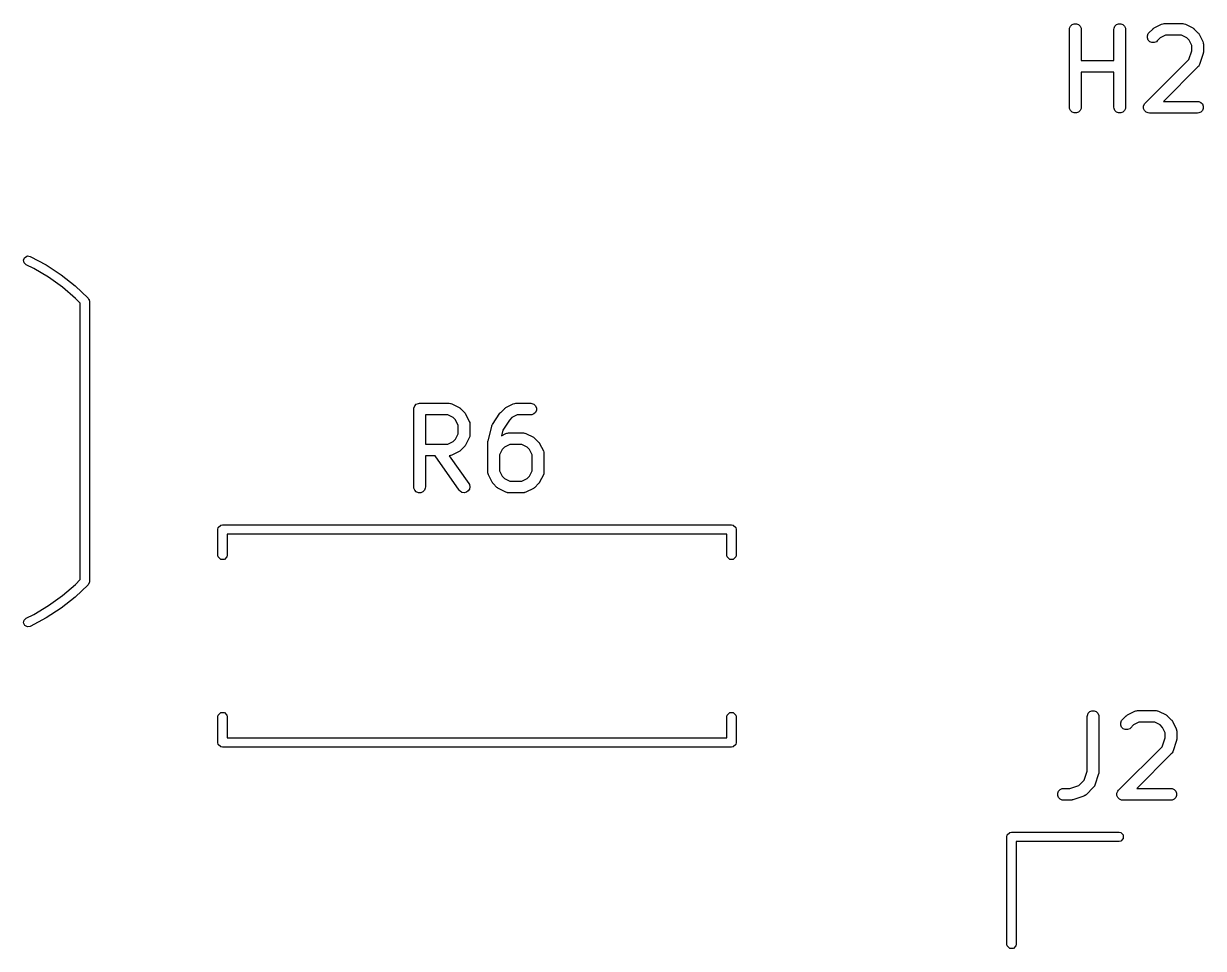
# Model space of a CAD drawing. Header units: inches. Extents: x 4.16 to 5.59, y -4.16 to -3.08.
# Drawn here: x 4.977 to 5.574, y -3.544 to -3.076 of the extents above; entities that cross this region are included whole.
import ezdxf

# ---------------------------------------------------------------- set-up
doc = ezdxf.new("R2010")
doc.units = ezdxf.units.IN
doc.header["$MEASUREMENT"] = 0
doc.layers.add('F.Silkscreen', color=41, linetype='CONTINUOUS', true_color=0xf2eda1)

msp = doc.modelspace()

# ---------------------------------------------------------------- linework, layer by layer
at = {"layer": 'F.Silkscreen', "linetype": 'CONTINUOUS'}
for p, q in [((5.50642, -3.07893), (5.50648, -3.07835)), ((5.50642, -3.1183), (5.50642, -3.07893)), ((5.50648, -3.07835), (5.50692, -3.07729)), ((5.50692, -3.07729), (5.50773, -3.07647)), ((5.50773, -3.07647), (5.5088, -3.07603)), ((5.5088, -3.07603), (5.50995, -3.07603)), ((5.50995, -3.07603), (5.51101, -3.07647)), ((5.51101, -3.07647), (5.51183, -3.07729)), ((5.51183, -3.07729), (5.51227, -3.07835)), ((5.51227, -3.07835), (5.51233, -3.07893)), ((5.51233, -3.07893), (5.51233, -3.09472)), ((5.52892, -3.07893), (5.52897, -3.07835)), ((5.52892, -3.09472), (5.52892, -3.07893)), ((5.52897, -3.07835), (5.52942, -3.07729)), ((5.52942, -3.07729), (5.53023, -3.07647)), ((5.53023, -3.07647), (5.53129, -3.07603)), ((5.53129, -3.07603), (5.53245, -3.07603)), ((5.53245, -3.07603), (5.53351, -3.07647)), ((5.53351, -3.07647), (5.53433, -3.07729)), ((5.53433, -3.07729), (5.53477, -3.07835)), ((5.53477, -3.07835), (5.53482, -3.07893)), ((5.53482, -3.07893), (5.53482, -3.1183)), ((5.54666, -3.08059), (5.54853, -3.07872)), ((5.54853, -3.07872), (5.54876, -3.07853)), ((5.54876, -3.07853), (5.54881, -3.07847)), ((5.54881, -3.07847), (5.5489, -3.07842)), ((5.5489, -3.07842), (5.54898, -3.07835)), ((5.54898, -3.07835), (5.54905, -3.07832)), ((5.54905, -3.07832), (5.5493, -3.07816)), ((5.5493, -3.07816), (5.55305, -3.07629)), ((5.55305, -3.07629), (5.55359, -3.07608)), ((5.55359, -3.07608), (5.55369, -3.07607)), ((5.55369, -3.07607), (5.55379, -3.07603)), ((5.55379, -3.07603), (5.55437, -3.07598)), ((5.55437, -3.07598), (5.56374, -3.07598)), ((5.56374, -3.07598), (5.56432, -3.07603)), ((5.56432, -3.07603), (5.56442, -3.07607)), ((5.56442, -3.07607), (5.56452, -3.07608)), ((5.56452, -3.07608), (5.56506, -3.07629)), ((5.56506, -3.07629), (5.56881, -3.07816)), ((5.56881, -3.07816), (5.56906, -3.07832)), ((5.56906, -3.07832), (5.56913, -3.07835)), ((5.56913, -3.07835), (5.56921, -3.07842)), ((5.56921, -3.07842), (5.5693, -3.07847)), ((5.5693, -3.07847), (5.56935, -3.07853)), ((5.56935, -3.07853), (5.56958, -3.07872)), ((5.56958, -3.07872), (5.57145, -3.08059)), ((5.54585, -3.0821), (5.54629, -3.08104)), ((5.54585, -3.08326), (5.54585, -3.0821)), ((5.54629, -3.08432), (5.54585, -3.08326)), ((5.54629, -3.08104), (5.54666, -3.08059)), ((5.5471, -3.08513), (5.54629, -3.08432)), ((5.54817, -3.08558), (5.5471, -3.08513)), ((5.54932, -3.08558), (5.54817, -3.08558)), ((5.55038, -3.08513), (5.54932, -3.08558)), ((5.55083, -3.08477), (5.55038, -3.08513)), ((5.55237, -3.08323), (5.55083, -3.08477)), ((5.55507, -3.08188), (5.55237, -3.08323)), ((5.56304, -3.08188), (5.55507, -3.08188)), ((5.56574, -3.08323), (5.56304, -3.08188)), ((5.56694, -3.08443), (5.56574, -3.08323)), ((5.56829, -3.08713), (5.56694, -3.08443)), ((5.57145, -3.08059), (5.57164, -3.08082)), ((5.57164, -3.08082), (5.5717, -3.08087)), ((5.5717, -3.08087), (5.57175, -3.08096)), ((5.57175, -3.08096), (5.57182, -3.08104)), ((5.57182, -3.08104), (5.57185, -3.08111)), ((5.57185, -3.08111), (5.57201, -3.08136)), ((5.57201, -3.08136), (5.57388, -3.08511)), ((5.57388, -3.08511), (5.57409, -3.08565)), ((5.57409, -3.08565), (5.5741, -3.08575)), ((5.5741, -3.08575), (5.57414, -3.08585)), ((5.57414, -3.08585), (5.57419, -3.08643)), ((5.56679, -3.09421), (5.56829, -3.0897)), ((5.56829, -3.0897), (5.56829, -3.08713)), ((5.57404, -3.09111), (5.57217, -3.09674)), ((5.57411, -3.09083), (5.57404, -3.09111)), ((5.57414, -3.09075), (5.57411, -3.09083)), ((5.57415, -3.09065), (5.57414, -3.09075)), ((5.57417, -3.09055), (5.57415, -3.09065)), ((5.57419, -3.09018), (5.57417, -3.09047)), ((5.57417, -3.09047), (5.57417, -3.09055)), ((5.57419, -3.08643), (5.57419, -3.09018)), ((5.51233, -3.09472), (5.52892, -3.09472)), ((5.54478, -3.11621), (5.56679, -3.09421)), ((5.57145, -3.09789), (5.554, -3.11535)), ((5.57182, -3.09744), (5.57145, -3.09789)), ((5.57186, -3.09735), (5.57182, -3.09744)), ((5.57193, -3.09727), (5.57186, -3.09735)), ((5.57217, -3.09674), (5.57193, -3.09727)), ((5.52892, -3.10063), (5.51233, -3.10063)), ((5.51233, -3.10063), (5.51233, -3.1183)), ((5.52892, -3.1183), (5.52892, -3.10063)), ((5.554, -3.11535), (5.57124, -3.11535)), ((5.57124, -3.11535), (5.57182, -3.1154)), ((5.57182, -3.1154), (5.57288, -3.11584)), ((5.50648, -3.11888), (5.50642, -3.1183)), ((5.50692, -3.11994), (5.50648, -3.11888)), ((5.50773, -3.12076), (5.50692, -3.11994)), ((5.5088, -3.1212), (5.50773, -3.12076)), ((5.50995, -3.1212), (5.5088, -3.1212)), ((5.51101, -3.12076), (5.50995, -3.1212)), ((5.51183, -3.11994), (5.51101, -3.12076)), ((5.51227, -3.11888), (5.51183, -3.11994)), ((5.51233, -3.1183), (5.51227, -3.11888)), ((5.52897, -3.11888), (5.52892, -3.1183)), ((5.52942, -3.11994), (5.52897, -3.11888)), ((5.53023, -3.12076), (5.52942, -3.11994)), ((5.53129, -3.1212), (5.53023, -3.12076)), ((5.53245, -3.1212), (5.53129, -3.1212)), ((5.53351, -3.12076), (5.53245, -3.1212)), ((5.53433, -3.11994), (5.53351, -3.12076)), ((5.53477, -3.11888), (5.53433, -3.11994)), ((5.53482, -3.1183), (5.53477, -3.11888)), ((5.54397, -3.11772), (5.54441, -3.11666)), ((5.54397, -3.11888), (5.54397, -3.11772)), ((5.54441, -3.11994), (5.54397, -3.11888)), ((5.54441, -3.11666), (5.54478, -3.11621)), ((5.54523, -3.12076), (5.54441, -3.11994)), ((5.54629, -3.1212), (5.54523, -3.12076)), ((5.54687, -3.12125), (5.54629, -3.1212)), ((5.57124, -3.12125), (5.54687, -3.12125)), ((5.57182, -3.1212), (5.57124, -3.12125)), ((5.57288, -3.12076), (5.57182, -3.1212)), ((5.57288, -3.11584), (5.5737, -3.11666)), ((5.5737, -3.11994), (5.57288, -3.12076)), ((5.5737, -3.11666), (5.57414, -3.11772)), ((5.57414, -3.11888), (5.5737, -3.11994)), ((5.57414, -3.11772), (5.57414, -3.11888)), ((4.9773, -3.19558), (4.97793, -3.19426)), ((4.97756, -3.19702), (4.9773, -3.19558)), ((4.97861, -3.19803), (4.97756, -3.19702)), ((4.97793, -3.19426), (4.97922, -3.19357)), ((4.98251, -3.19991), (4.97861, -3.19803)), ((4.97922, -3.19357), (4.98067, -3.19377)), ((4.98067, -3.19377), (4.98865, -3.19807)), ((4.98865, -3.19807), (4.99624, -3.20305)), ((4.98996, -3.20435), (4.98251, -3.19991)), ((4.99699, -3.20941), (4.98996, -3.20435)), ((4.99624, -3.20305), (5.00336, -3.20867)), ((5.00355, -3.21508), (4.99699, -3.20941)), ((5.00336, -3.20867), (5.00996, -3.21489)), ((5.00591, -3.21749), (5.00355, -3.21508)), ((5.00996, -3.21489), (5.01021, -3.21539)), ((5.01021, -3.21539), (5.01045, -3.21563)), ((5.01045, -3.21563), (5.01053, -3.21605)), ((5.01053, -3.21605), (5.01061, -3.2162)), ((5.01061, -3.2162), (5.01059, -3.21631)), ((5.01059, -3.21631), (5.01063, -3.21654)), ((5.01063, -3.21654), (5.01063, -3.35827)), ((5.00591, -3.35731), (5.00591, -3.21749)), ((5.17468, -3.27106), (5.17474, -3.27048)), ((5.17474, -3.27048), (5.17518, -3.26942)), ((5.17518, -3.26942), (5.17599, -3.2686)), ((5.17599, -3.2686), (5.17706, -3.26816)), ((5.17706, -3.26816), (5.17763, -3.2681)), ((5.17763, -3.2681), (5.19263, -3.2681)), ((5.19263, -3.2681), (5.19321, -3.26816)), ((5.19321, -3.26816), (5.19331, -3.2682)), ((5.19331, -3.2682), (5.19341, -3.26821)), ((5.19341, -3.26821), (5.19395, -3.26841)), ((5.19395, -3.26841), (5.1977, -3.27029)), ((5.1977, -3.27029), (5.19795, -3.27045)), ((5.19795, -3.27045), (5.19802, -3.27048)), ((5.19802, -3.27048), (5.1981, -3.27054)), ((5.1981, -3.27054), (5.19819, -3.2706)), ((5.19819, -3.2706), (5.19824, -3.27066)), ((5.19824, -3.27066), (5.19847, -3.27084)), ((5.19847, -3.27084), (5.20034, -3.27272)), ((5.21867, -3.27272), (5.22054, -3.27084)), ((5.22054, -3.27084), (5.22077, -3.27066)), ((5.22077, -3.27066), (5.22082, -3.2706)), ((5.22082, -3.2706), (5.22091, -3.27054)), ((5.22091, -3.27054), (5.22099, -3.27048)), ((5.22099, -3.27048), (5.22106, -3.27045)), ((5.22106, -3.27045), (5.22131, -3.27029)), ((5.22131, -3.27029), (5.22506, -3.26841)), ((5.22506, -3.26841), (5.2256, -3.26821)), ((5.2256, -3.26821), (5.2257, -3.2682)), ((5.2257, -3.2682), (5.2258, -3.26816)), ((5.2258, -3.26816), (5.22638, -3.2681)), ((5.22638, -3.2681), (5.23388, -3.2681)), ((5.23388, -3.2681), (5.23445, -3.26816)), ((5.23445, -3.26816), (5.23552, -3.2686)), ((5.23552, -3.2686), (5.23633, -3.26942)), ((5.23633, -3.26942), (5.23677, -3.27048)), ((5.23677, -3.27048), (5.23677, -3.27163)), ((5.17468, -3.31043), (5.17468, -3.27106)), ((5.19194, -3.27401), (5.18059, -3.27401)), ((5.18059, -3.27401), (5.18059, -3.28873)), ((5.19463, -3.27536), (5.19194, -3.27401)), ((5.19583, -3.27655), (5.19463, -3.27536)), ((5.19718, -3.27925), (5.19583, -3.27655)), ((5.20034, -3.27272), (5.20053, -3.27294)), ((5.20053, -3.27294), (5.20059, -3.27299)), ((5.20059, -3.27299), (5.20065, -3.27308)), ((5.20065, -3.27308), (5.20071, -3.27316)), ((5.20071, -3.27316), (5.20074, -3.27324)), ((5.20074, -3.27324), (5.2009, -3.27348)), ((5.2009, -3.27348), (5.20277, -3.27723)), ((5.21455, -3.27879), (5.2183, -3.27317)), ((5.2183, -3.27316), (5.21848, -3.27295)), ((5.2183, -3.27317), (5.2183, -3.27316)), ((5.2183, -3.27317), (5.2183, -3.27317)), ((5.21848, -3.27295), (5.21866, -3.27272)), ((5.21866, -3.27272), (5.21866, -3.27272)), ((5.21866, -3.27272), (5.21867, -3.27272)), ((5.22305, -3.27669), (5.21974, -3.28164)), ((5.22438, -3.27536), (5.22305, -3.27669)), ((5.22708, -3.27401), (5.22438, -3.27536)), ((5.23388, -3.27401), (5.22708, -3.27401)), ((5.23445, -3.27395), (5.23388, -3.27401)), ((5.23552, -3.27351), (5.23445, -3.27395)), ((5.23633, -3.2727), (5.23552, -3.27351)), ((5.23677, -3.27163), (5.23633, -3.2727)), ((5.19718, -3.28348), (5.19718, -3.27925)), ((5.20277, -3.27723), (5.20298, -3.27778)), ((5.20298, -3.27778), (5.20299, -3.27788)), ((5.20299, -3.27788), (5.20303, -3.27798)), ((5.20303, -3.27798), (5.20308, -3.27855)), ((5.20308, -3.27855), (5.20308, -3.28418)), ((5.21226, -3.28721), (5.21414, -3.27971)), ((5.21414, -3.27971), (5.21426, -3.27937)), ((5.21426, -3.27937), (5.21427, -3.2793)), ((5.21427, -3.2793), (5.21431, -3.27924)), ((5.21431, -3.27924), (5.21433, -3.27917)), ((5.21433, -3.27917), (5.21438, -3.27911)), ((5.21438, -3.27911), (5.21455, -3.27879)), ((5.21974, -3.28164), (5.21902, -3.28456)), ((5.18059, -3.28873), (5.19194, -3.28873)), ((5.19194, -3.28873), (5.19463, -3.28738)), ((5.19463, -3.28738), (5.19583, -3.28618)), ((5.19583, -3.28618), (5.19718, -3.28348)), ((5.20277, -3.2855), (5.2009, -3.28925)), ((5.20298, -3.28496), (5.20277, -3.2855)), ((5.20299, -3.28485), (5.20298, -3.28496)), ((5.20303, -3.28476), (5.20299, -3.28485)), ((5.20308, -3.28418), (5.20303, -3.28476)), ((5.21218, -3.28779), (5.21221, -3.28757)), ((5.21219, -3.28783), (5.21218, -3.28779)), ((5.21218, -3.28793), (5.21219, -3.28783)), ((5.21218, -3.30293), (5.21218, -3.28793)), ((5.21221, -3.28757), (5.21223, -3.28735)), ((5.21223, -3.28735), (5.21225, -3.28731)), ((5.21225, -3.28731), (5.21226, -3.28721)), ((5.21902, -3.28456), (5.22131, -3.28341)), ((5.22131, -3.28341), (5.22185, -3.28321)), ((5.22185, -3.28321), (5.22195, -3.2832)), ((5.22195, -3.2832), (5.22205, -3.28316)), ((5.22205, -3.28316), (5.22263, -3.2831)), ((5.22263, -3.2831), (5.23013, -3.2831)), ((5.23013, -3.2831), (5.2307, -3.28316)), ((5.2307, -3.28316), (5.2308, -3.2832)), ((5.2308, -3.2832), (5.23091, -3.28321)), ((5.23091, -3.28321), (5.23145, -3.28341)), ((5.23145, -3.28341), (5.2352, -3.28529)), ((5.2352, -3.28529), (5.23545, -3.28544)), ((5.23545, -3.28544), (5.23552, -3.28547)), ((5.23552, -3.28547), (5.2356, -3.28554)), ((5.2356, -3.28554), (5.23569, -3.2856)), ((5.23569, -3.2856), (5.23574, -3.28566)), ((5.23574, -3.28566), (5.23596, -3.28584)), ((5.23596, -3.28584), (5.23784, -3.28772)), ((5.23784, -3.28772), (5.23803, -3.28794)), ((5.23803, -3.28794), (5.23808, -3.28799)), ((5.23808, -3.28799), (5.23814, -3.28808)), ((5.23814, -3.28808), (5.23821, -3.28816)), ((5.23821, -3.28816), (5.23824, -3.28823)), ((5.23824, -3.28823), (5.23839, -3.28848)), ((5.23839, -3.28848), (5.24027, -3.29223)), ((5.18547, -3.29463), (5.18059, -3.29463)), ((5.18059, -3.29463), (5.18059, -3.31043)), ((5.19771, -3.31212), (5.18547, -3.29463)), ((5.19321, -3.29457), (5.19268, -3.29463)), ((5.19268, -3.29463), (5.20255, -3.30873)), ((5.19331, -3.29453), (5.19321, -3.29457)), ((5.19341, -3.29453), (5.19331, -3.29453)), ((5.19395, -3.29432), (5.19341, -3.29453)), ((5.1977, -3.29244), (5.19395, -3.29432)), ((5.19795, -3.29229), (5.1977, -3.29244)), ((5.19802, -3.29226), (5.19795, -3.29229)), ((5.1981, -3.29219), (5.19802, -3.29226)), ((5.19819, -3.29214), (5.1981, -3.29219)), ((5.19824, -3.29208), (5.19819, -3.29214)), ((5.19847, -3.29189), (5.19824, -3.29208)), ((5.20034, -3.29002), (5.19847, -3.29189)), ((5.20053, -3.28979), (5.20034, -3.29002)), ((5.20059, -3.28974), (5.20053, -3.28979)), ((5.20065, -3.28965), (5.20059, -3.28974)), ((5.20071, -3.28957), (5.20065, -3.28965)), ((5.20074, -3.2895), (5.20071, -3.28957)), ((5.2009, -3.28925), (5.20074, -3.2895)), ((5.21943, -3.29155), (5.21808, -3.29425)), ((5.21808, -3.29425), (5.21808, -3.30223)), ((5.22063, -3.29036), (5.21943, -3.29155)), ((5.22333, -3.28901), (5.22063, -3.29036)), ((5.22943, -3.28901), (5.22333, -3.28901)), ((5.23213, -3.29036), (5.22943, -3.28901)), ((5.23332, -3.29155), (5.23213, -3.29036)), ((5.23467, -3.29425), (5.23332, -3.29155)), ((5.23467, -3.30223), (5.23467, -3.29425)), ((5.24027, -3.29223), (5.24047, -3.29277)), ((5.24047, -3.29277), (5.24048, -3.29288)), ((5.24048, -3.29288), (5.24052, -3.29298)), ((5.24052, -3.29298), (5.24058, -3.29355)), ((5.24058, -3.29355), (5.24058, -3.30293)), ((5.21223, -3.3035), (5.21218, -3.30293)), ((5.21227, -3.3036), (5.21223, -3.3035)), ((5.21228, -3.30371), (5.21227, -3.3036)), ((5.21249, -3.30425), (5.21228, -3.30371)), ((5.21436, -3.308), (5.21249, -3.30425)), ((5.21808, -3.30223), (5.21943, -3.30493)), ((5.21943, -3.30493), (5.22063, -3.30612)), ((5.22063, -3.30612), (5.22333, -3.30747)), ((5.22943, -3.30747), (5.23213, -3.30612)), ((5.23213, -3.30612), (5.23332, -3.30493)), ((5.23332, -3.30493), (5.23467, -3.30223)), ((5.24027, -3.30425), (5.23839, -3.308)), ((5.24047, -3.30371), (5.24027, -3.30425)), ((5.24048, -3.3036), (5.24047, -3.30371)), ((5.24052, -3.3035), (5.24048, -3.3036)), ((5.24058, -3.30293), (5.24052, -3.3035)), ((5.17474, -3.311), (5.17468, -3.31043)), ((5.17518, -3.31207), (5.17474, -3.311)), ((5.17599, -3.31288), (5.17518, -3.31207)), ((5.18009, -3.31207), (5.17927, -3.31288)), ((5.18053, -3.311), (5.18009, -3.31207)), ((5.18059, -3.31043), (5.18053, -3.311)), ((5.19809, -3.31256), (5.19771, -3.31212)), ((5.19906, -3.31318), (5.19809, -3.31256)), ((5.20226, -3.31247), (5.20132, -3.31313)), ((5.20288, -3.3115), (5.20226, -3.31247)), ((5.20255, -3.30873), (5.20283, -3.30924)), ((5.20283, -3.30924), (5.20308, -3.31036)), ((5.20308, -3.31036), (5.20288, -3.3115)), ((5.21452, -3.30824), (5.21436, -3.308)), ((5.21455, -3.30832), (5.21452, -3.30824)), ((5.21462, -3.3084), (5.21455, -3.30832)), ((5.21467, -3.30849), (5.21462, -3.3084)), ((5.21473, -3.30854), (5.21467, -3.30849)), ((5.21492, -3.30876), (5.21473, -3.30854)), ((5.21679, -3.31064), (5.21492, -3.30876)), ((5.21702, -3.31082), (5.21679, -3.31064)), ((5.21707, -3.31088), (5.21702, -3.31082)), ((5.21716, -3.31094), (5.21707, -3.31088)), ((5.21724, -3.31101), (5.21716, -3.31094)), ((5.21731, -3.31104), (5.21724, -3.31101)), ((5.21756, -3.31119), (5.21731, -3.31104)), ((5.22131, -3.31307), (5.21756, -3.31119)), ((5.22333, -3.30747), (5.22943, -3.30747)), ((5.2352, -3.31119), (5.23145, -3.31307)), ((5.23545, -3.31104), (5.2352, -3.31119)), ((5.23552, -3.31101), (5.23545, -3.31104)), ((5.2356, -3.31094), (5.23552, -3.31101)), ((5.23569, -3.31088), (5.2356, -3.31094)), ((5.23574, -3.31082), (5.23569, -3.31088)), ((5.23596, -3.31064), (5.23574, -3.31082)), ((5.23784, -3.30876), (5.23596, -3.31064)), ((5.23803, -3.30854), (5.23784, -3.30876)), ((5.23808, -3.30849), (5.23803, -3.30854)), ((5.23814, -3.3084), (5.23808, -3.30849)), ((5.23821, -3.30832), (5.23814, -3.3084)), ((5.23824, -3.30824), (5.23821, -3.30832)), ((5.23839, -3.308), (5.23824, -3.30824)), ((5.17706, -3.31332), (5.17599, -3.31288)), ((5.17821, -3.31332), (5.17706, -3.31332)), ((5.17927, -3.31288), (5.17821, -3.31332)), ((5.2002, -3.31338), (5.19906, -3.31318)), ((5.20132, -3.31313), (5.2002, -3.31338)), ((5.22185, -3.31327), (5.22131, -3.31307)), ((5.22195, -3.31328), (5.22185, -3.31327)), ((5.22205, -3.31332), (5.22195, -3.31328)), ((5.22263, -3.31338), (5.22205, -3.31332)), ((5.23013, -3.31338), (5.22263, -3.31338)), ((5.2307, -3.31332), (5.23013, -3.31338)), ((5.2308, -3.31328), (5.2307, -3.31332)), ((5.23091, -3.31327), (5.2308, -3.31328)), ((5.23145, -3.31307), (5.23091, -3.31327)), ((5.07577, -3.33099), (5.07705, -3.32971)), ((5.07705, -3.32971), (5.07795, -3.32953)), ((5.07795, -3.32953), (5.33543, -3.32953)), ((5.33543, -3.32953), (5.33634, -3.32971)), ((5.33634, -3.32971), (5.33762, -3.33099)), ((5.07559, -3.33189), (5.07577, -3.33099)), ((5.07559, -3.34488), (5.07559, -3.33189)), ((5.33307, -3.33425), (5.08031, -3.33425)), ((5.08031, -3.33425), (5.08031, -3.34488)), ((5.33307, -3.34488), (5.33307, -3.33425)), ((5.33762, -3.33099), (5.3378, -3.33189)), ((5.3378, -3.33189), (5.3378, -3.34488)), ((5.07577, -3.34579), (5.07559, -3.34488)), ((5.07705, -3.34706), (5.07577, -3.34579)), ((5.07886, -3.34706), (5.07705, -3.34706)), ((5.08014, -3.34579), (5.07886, -3.34706)), ((5.08031, -3.34488), (5.08014, -3.34579)), ((5.33325, -3.34579), (5.33307, -3.34488)), ((5.33453, -3.34706), (5.33325, -3.34579)), ((5.33634, -3.34706), (5.33453, -3.34706)), ((5.33762, -3.34579), (5.33634, -3.34706)), ((5.3378, -3.34488), (5.33762, -3.34579)), ((4.99699, -3.36539), (5.00355, -3.35973)), ((5.00996, -3.35991), (5.00336, -3.36613)), ((5.00355, -3.35973), (5.00591, -3.35731)), ((5.01021, -3.35941), (5.00996, -3.35991)), ((5.01045, -3.35917), (5.01021, -3.35941)), ((5.01053, -3.35875), (5.01045, -3.35917)), ((5.01061, -3.35861), (5.01053, -3.35875)), ((5.01063, -3.35827), (5.01059, -3.35849)), ((5.01059, -3.35849), (5.01061, -3.35861)), ((4.98996, -3.37046), (4.99699, -3.36539)), ((5.00336, -3.36613), (4.99624, -3.37175)), ((4.98251, -3.37489), (4.98996, -3.37046)), ((4.99624, -3.37175), (4.98865, -3.37673)), ((4.9773, -3.37922), (4.97756, -3.37779)), ((4.97756, -3.37779), (4.97861, -3.37678)), ((4.97861, -3.37678), (4.98251, -3.37489)), ((4.98865, -3.37673), (4.98067, -3.38103)), ((4.97793, -3.38054), (4.9773, -3.37922)), ((4.97922, -3.38123), (4.97793, -3.38054)), ((4.98067, -3.38103), (4.97922, -3.38123)), ((5.07559, -3.42677), (5.07577, -3.42587)), ((5.07577, -3.42587), (5.07705, -3.42459)), ((5.07705, -3.42459), (5.07886, -3.42459)), ((5.07886, -3.42459), (5.08014, -3.42587)), ((5.08014, -3.42587), (5.08031, -3.42677)), ((5.33307, -3.42677), (5.33325, -3.42587)), ((5.33325, -3.42587), (5.33453, -3.42459)), ((5.33453, -3.42459), (5.33634, -3.42459)), ((5.33634, -3.42459), (5.33762, -3.42587)), ((5.33762, -3.42587), (5.3378, -3.42677)), ((5.51542, -3.42657), (5.51548, -3.42599)), ((5.51548, -3.42599), (5.51592, -3.42493)), ((5.51592, -3.42493), (5.51673, -3.42411)), ((5.51673, -3.42411), (5.5178, -3.42367)), ((5.5178, -3.42367), (5.51895, -3.42367)), ((5.51895, -3.42367), (5.52001, -3.42411)), ((5.52001, -3.42411), (5.52083, -3.42493)), ((5.52083, -3.42493), (5.52127, -3.42599)), ((5.52127, -3.42599), (5.52133, -3.42657)), ((5.53503, -3.42635), (5.53526, -3.42617)), ((5.53526, -3.42617), (5.53531, -3.42611)), ((5.53531, -3.42611), (5.5354, -3.42605)), ((5.5354, -3.42605), (5.53548, -3.42599)), ((5.53548, -3.42599), (5.53555, -3.42596)), ((5.53555, -3.42596), (5.5358, -3.4258)), ((5.5358, -3.4258), (5.53955, -3.42393)), ((5.53955, -3.42393), (5.54009, -3.42372)), ((5.54009, -3.42372), (5.5402, -3.42371)), ((5.5402, -3.42371), (5.54029, -3.42367)), ((5.54029, -3.42367), (5.54087, -3.42361)), ((5.54087, -3.42361), (5.55024, -3.42361)), ((5.55024, -3.42361), (5.55082, -3.42367)), ((5.55082, -3.42367), (5.55092, -3.42371)), ((5.55092, -3.42371), (5.55102, -3.42372)), ((5.55102, -3.42372), (5.55156, -3.42393)), ((5.55156, -3.42393), (5.55531, -3.4258)), ((5.55531, -3.4258), (5.55556, -3.42596)), ((5.55556, -3.42596), (5.55563, -3.42599)), ((5.55563, -3.42599), (5.55571, -3.42605)), ((5.55571, -3.42605), (5.5558, -3.42611)), ((5.5558, -3.42611), (5.55585, -3.42617)), ((5.55585, -3.42617), (5.55608, -3.42635)), ((5.07559, -3.43976), (5.07559, -3.42677)), ((5.08031, -3.42677), (5.08031, -3.4374)), ((5.33307, -3.4374), (5.33307, -3.42677)), ((5.3378, -3.42677), (5.3378, -3.43976)), ((5.51542, -3.45421), (5.51542, -3.42657)), ((5.52133, -3.42657), (5.52133, -3.45469)), ((5.53235, -3.42974), (5.53279, -3.42868)), ((5.53235, -3.43089), (5.53235, -3.42974)), ((5.53279, -3.43196), (5.53235, -3.43089)), ((5.53279, -3.42868), (5.53316, -3.42823)), ((5.53361, -3.43277), (5.53279, -3.43196)), ((5.53316, -3.42823), (5.53503, -3.42635)), ((5.53887, -3.43087), (5.53733, -3.43241)), ((5.54157, -3.42952), (5.53887, -3.43087)), ((5.54955, -3.42952), (5.54157, -3.42952)), ((5.55224, -3.43087), (5.54955, -3.42952)), ((5.55344, -3.43207), (5.55224, -3.43087)), ((5.55479, -3.43476), (5.55344, -3.43207)), ((5.55608, -3.42635), (5.55796, -3.42823)), ((5.55796, -3.42823), (5.55814, -3.42846)), ((5.55814, -3.42846), (5.5582, -3.42851)), ((5.5582, -3.42851), (5.55826, -3.4286)), ((5.55826, -3.4286), (5.55832, -3.42868)), ((5.55832, -3.42868), (5.55835, -3.42875)), ((5.55835, -3.42875), (5.55851, -3.429)), ((5.55851, -3.429), (5.56038, -3.43275)), ((5.08031, -3.4374), (5.33307, -3.4374)), ((5.53467, -3.43321), (5.53361, -3.43277)), ((5.53582, -3.43321), (5.53467, -3.43321)), ((5.53689, -3.43277), (5.53582, -3.43321)), ((5.53733, -3.43241), (5.53689, -3.43277)), ((5.55329, -3.44185), (5.55479, -3.43734)), ((5.55479, -3.43734), (5.55479, -3.43476)), ((5.56038, -3.43275), (5.56059, -3.43329)), ((5.56059, -3.43329), (5.5606, -3.43339)), ((5.5606, -3.43339), (5.56064, -3.43349)), ((5.56064, -3.43349), (5.5607, -3.43407)), ((5.5607, -3.43782), (5.56067, -3.43811)), ((5.56067, -3.43811), (5.56067, -3.43819)), ((5.5607, -3.43407), (5.5607, -3.43782)), ((5.07577, -3.44067), (5.07559, -3.43976)), ((5.07705, -3.44195), (5.07577, -3.44067)), ((5.07795, -3.44213), (5.07705, -3.44195)), ((5.33543, -3.44213), (5.07795, -3.44213)), ((5.33634, -3.44195), (5.33543, -3.44213)), ((5.33762, -3.44067), (5.33634, -3.44195)), ((5.3378, -3.43976), (5.33762, -3.44067)), ((5.53128, -3.46385), (5.55329, -3.44185)), ((5.56054, -3.43875), (5.55867, -3.44437)), ((5.56061, -3.43846), (5.56054, -3.43875)), ((5.56064, -3.43839), (5.56061, -3.43846)), ((5.56065, -3.43829), (5.56064, -3.43839)), ((5.56067, -3.43819), (5.56065, -3.43829)), ((5.55796, -3.44553), (5.5405, -3.46298)), ((5.55832, -3.44508), (5.55796, -3.44553)), ((5.55836, -3.44498), (5.55832, -3.44508)), ((5.55843, -3.4449), (5.55836, -3.44498)), ((5.55867, -3.44437), (5.55843, -3.4449)), ((5.51392, -3.45872), (5.51542, -3.45421)), ((5.52117, -3.45562), (5.5193, -3.46125)), ((5.52124, -3.45534), (5.52117, -3.45562)), ((5.52127, -3.45527), (5.52124, -3.45534)), ((5.52128, -3.45516), (5.52127, -3.45527)), ((5.5213, -3.45506), (5.52128, -3.45516)), ((5.52133, -3.45469), (5.5213, -3.45498)), ((5.5213, -3.45498), (5.5213, -3.45506)), ((5.50664, -3.46298), (5.51115, -3.46148)), ((5.51115, -3.46148), (5.51392, -3.45872)), ((5.51895, -3.46195), (5.51859, -3.4624)), ((5.51899, -3.46186), (5.51895, -3.46195)), ((5.51906, -3.46178), (5.51899, -3.46186)), ((5.5193, -3.46125), (5.51906, -3.46178)), ((5.50048, -3.46536), (5.50092, -3.4643)), ((5.50048, -3.46651), (5.50048, -3.46536)), ((5.50092, -3.46758), (5.50048, -3.46651)), ((5.50092, -3.4643), (5.50173, -3.46348)), ((5.50173, -3.46839), (5.50092, -3.46758)), ((5.50173, -3.46348), (5.5028, -3.46304)), ((5.5028, -3.46304), (5.50337, -3.46298)), ((5.50337, -3.46298), (5.50664, -3.46298)), ((5.51368, -3.46686), (5.50806, -3.46874)), ((5.51421, -3.46663), (5.51368, -3.46686)), ((5.51429, -3.46656), (5.51421, -3.46663)), ((5.51439, -3.46652), (5.51429, -3.46656)), ((5.51484, -3.46615), (5.51439, -3.46652)), ((5.51859, -3.4624), (5.51484, -3.46615)), ((5.53047, -3.46536), (5.53092, -3.4643)), ((5.53047, -3.46651), (5.53047, -3.46536)), ((5.53092, -3.46758), (5.53047, -3.46651)), ((5.53092, -3.4643), (5.53128, -3.46385)), ((5.53173, -3.46839), (5.53092, -3.46758)), ((5.5405, -3.46298), (5.55774, -3.46298)), ((5.55774, -3.46298), (5.55832, -3.46304)), ((5.55832, -3.46304), (5.55938, -3.46348)), ((5.55938, -3.46348), (5.5602, -3.4643)), ((5.5602, -3.46758), (5.55938, -3.46839)), ((5.5602, -3.4643), (5.56064, -3.46536)), ((5.56064, -3.46651), (5.5602, -3.46758)), ((5.56064, -3.46536), (5.56064, -3.46651)), ((5.5028, -3.46883), (5.50173, -3.46839)), ((5.50337, -3.46889), (5.5028, -3.46883)), ((5.50712, -3.46889), (5.50337, -3.46889)), ((5.50742, -3.46886), (5.50712, -3.46889)), ((5.50749, -3.46887), (5.50742, -3.46886)), ((5.5076, -3.46884), (5.50749, -3.46887)), ((5.5077, -3.46883), (5.5076, -3.46884)), ((5.50777, -3.4688), (5.5077, -3.46883)), ((5.50806, -3.46874), (5.50777, -3.4688)), ((5.53279, -3.46883), (5.53173, -3.46839)), ((5.53337, -3.46889), (5.53279, -3.46883)), ((5.55774, -3.46889), (5.53337, -3.46889)), ((5.55832, -3.46883), (5.55774, -3.46889)), ((5.55938, -3.46839), (5.55832, -3.46883)), ((5.47498, -3.4865), (5.47626, -3.48522)), ((5.47626, -3.48522), (5.47717, -3.48504)), ((5.47717, -3.48504), (5.5315, -3.48504)), ((5.5315, -3.48504), (5.5324, -3.48522)), ((5.5324, -3.48522), (5.53368, -3.4865)), ((5.4748, -3.4874), (5.47498, -3.4865)), ((5.4748, -3.54173), (5.4748, -3.4874)), ((5.5315, -3.48976), (5.47953, -3.48976)), ((5.47953, -3.48976), (5.47953, -3.54173)), ((5.5324, -3.48958), (5.5315, -3.48976)), ((5.53368, -3.48831), (5.5324, -3.48958)), ((5.53368, -3.4865), (5.53368, -3.48831)), ((5.47498, -3.54264), (5.4748, -3.54173)), ((5.47626, -3.54391), (5.47498, -3.54264)), ((5.47807, -3.54391), (5.47626, -3.54391)), ((5.47935, -3.54264), (5.47807, -3.54391)), ((5.47953, -3.54173), (5.47935, -3.54264))]:
    msp.add_line(p, q, dxfattribs=at)

doc.saveas('drawing.dxf')
